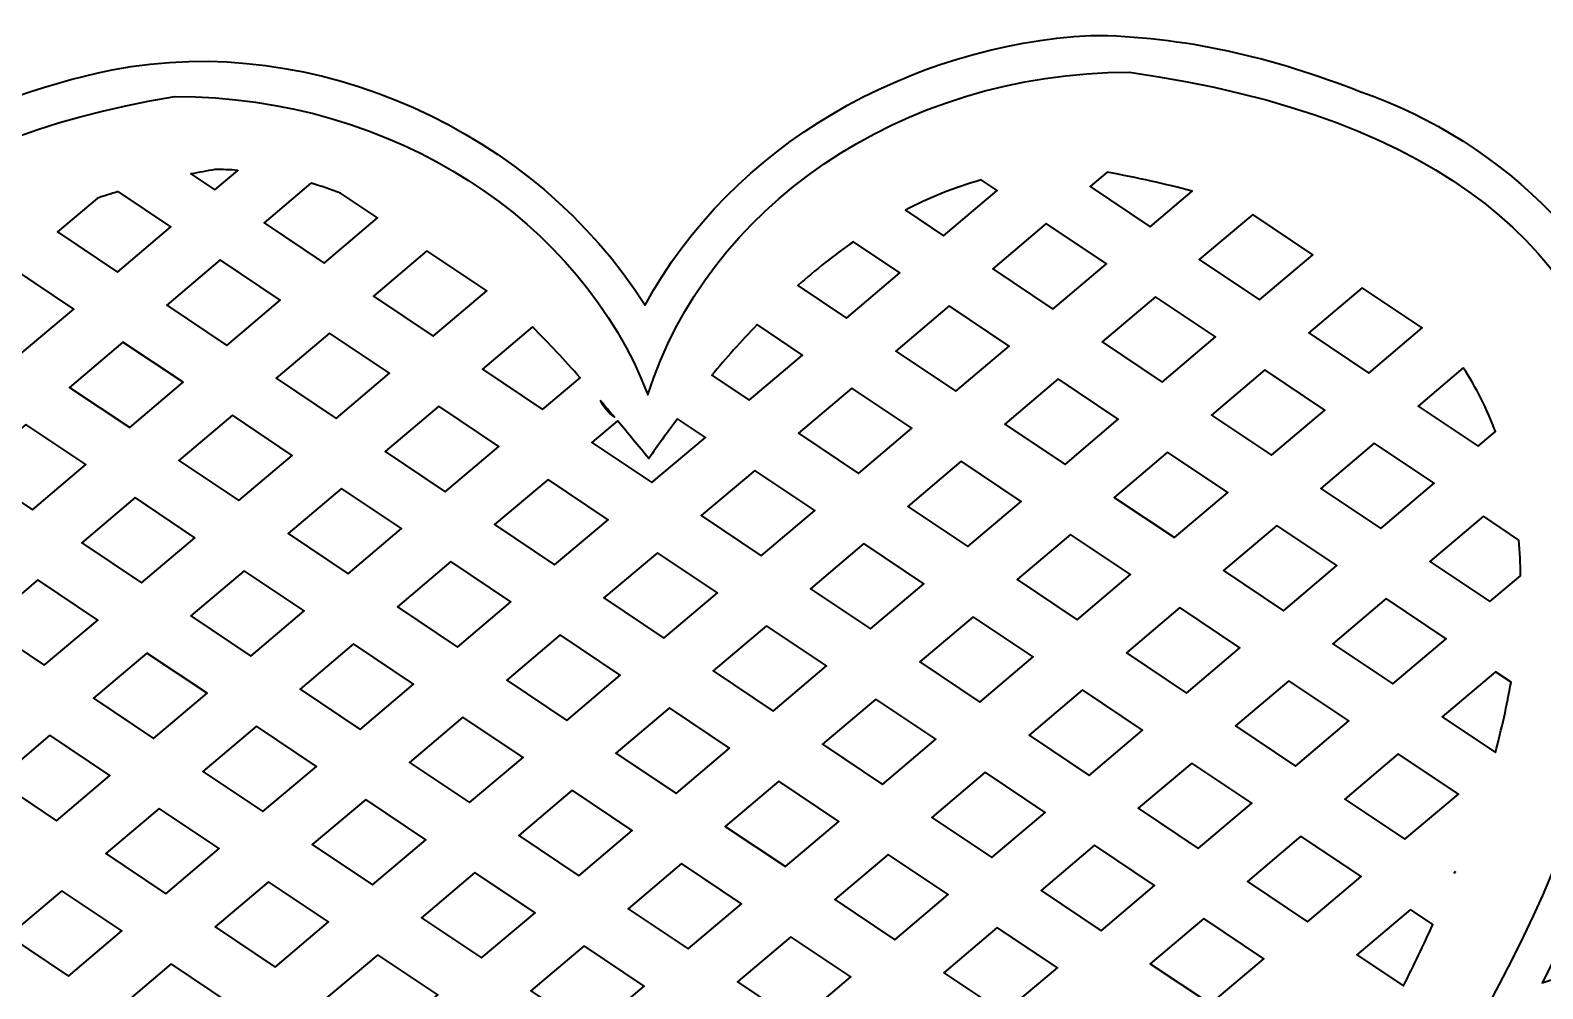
# Model space of a CAD drawing. Header units: centimetres. Extents: x -17.2 to 17.3, y -7.8 to 7.6.
# Drawn here: x -3.73 to 4.72, y 2.25 to 7.61 of the extents above; entities that cross this region are included whole.
import ezdxf

# ---------------------------------------------------------------- set-up
doc = ezdxf.new("R2010")
doc.units = ezdxf.units.CM
doc.header["$MEASUREMENT"] = 0
doc.layers.add('Layer 1', color=7, linetype='Continuous')

msp = doc.modelspace()

# ---------------------------------------------------------------- linework, layer by layer
at = {"layer": 'Layer 1', "color": 31, "lineweight": 35}
msp.add_open_spline([(2.19604, 7.57866), (1.18983, 7.52349), (0.1922, 6.96805), (-0.29352, 6.07053), (-0.29352, 6.07053), (-0.90725, 7.04012), (-2.13634, 7.60729), (-3.27174, 7.38601), (-3.27174, 7.38601), (-4.09013, 7.21521), (-4.9366, 6.79602), (-5.31797, 6.01277), (-5.31797, 6.01277), (-5.72038, 5.17284), (-5.5432, 4.18979), (-5.22056, 3.35443), (-5.22056, 3.35443), (-5.1321, 3.11858), (-5.02984, 2.88797), (-4.91794, 2.66238), (-4.91794, 2.66238), (-5.62589, 2.93163), (-6.43585, 3.01634), (-7.15137, 2.72725), (-7.15137, 2.72725), (-7.80923, 2.49042), (-8.40257, 2.02897), (-8.73787, 1.40561), (-8.73787, 1.40561), (-9.35169, 2.37492), (-10.57872, 2.94102), (-11.71361, 2.72109), (-11.71361, 2.72109), (-12.53817, 2.54822), (-13.39381, 2.12577), (-13.76909, 1.32955), (-13.76909, 1.32955), (-14.16625, 0.4815), (-13.98252, -0.50542), (-13.64864, -1.34175), (-13.64864, -1.34175), (-12.96141, -3.08241), (-11.75122, -4.55693), (-10.43268, -5.85846), (-10.43268, -5.85846), (-9.80161, -6.46068), (-9.11704, -7.04519), (-8.32198, -7.42238), (-8.32198, -7.42238), (-8.04755, -7.45058), (-7.87065, -7.1941), (-7.64838, -7.07918), (-7.64838, -7.07918), (-6.33406, -6.10923), (-5.27002, -4.83523), (-4.35944, -3.48522), (-4.35944, -3.48522), (-3.701, -2.46762), (-3.13678, -1.34419), (-3.00717, -0.12402), (-3.00717, -0.12402), (-2.11356, -1.13267), (-1.13131, -2.10249), (0.06613, -2.74174), (0.06613, -2.74174), (0.35753, -2.81593), (0.56358, -2.54106), (0.79288, -2.41733), (0.79288, -2.41733), (1.59873, -1.84366), (2.27558, -1.11743), (2.9228, -0.37702), (2.9228, -0.37702), (3.06862, -1.6882), (3.76796, -2.85073), (4.50619, -3.91165), (4.50619, -3.91165), (5.51586, -5.31971), (6.7347, -6.59716), (8.19297, -7.54558), (8.19297, -7.54558), (8.37238, -7.64543), (8.59577, -7.82205), (8.79738, -7.67787), (8.79738, -7.67787), (9.33811, -7.40595), (9.76993, -6.96768), (10.22139, -6.57243), (10.22139, -6.57243), (11.49374, -5.36843), (12.57613, -3.94175), (13.33747, -2.35644), (13.33747, -2.35644), (13.72982, -1.49481), (14.01564, -0.52712), (13.84762, 0.42499), (13.84762, 0.42499), (13.70176, 1.15803), (13.19678, 1.80346), (12.51809, 2.11998), (12.51809, 2.11998), (11.9013, 2.43409), (11.20248, 2.62569), (10.50643, 2.59044), (10.50643, 2.59044), (9.55013, 2.49111), (8.61703, 1.94891), (8.15743, 1.08976), (8.15743, 1.08976), (7.56531, 2.03806), (6.38667, 2.59073), (5.28009, 2.42839), (5.28009, 2.42839), (5.09096, 2.38901), (4.90258, 2.34347), (4.7195, 2.28122), (4.7195, 2.28122), (5.21287, 3.25349), (5.59762, 4.36681), (5.38344, 5.46945), (5.38344, 5.46945), (5.19611, 6.31723), (4.50839, 6.98709), (3.70024, 7.26512), (3.70024, 7.26512), (3.22282, 7.45325), (2.71131, 7.57733), (2.19604, 7.57866)], degree=3, knots=[0, 0, 0, 0, 0.030303, 0.030303, 0.030303, 0.030303, 0.0606061, 0.0606061, 0.0606061, 0.0606061, 0.0909091, 0.0909091, 0.0909091, 0.0909091, 0.1212121, 0.1212121, 0.1212121, 0.1212121, 0.1515152, 0.1515152, 0.1515152, 0.1515152, 0.1818182, 0.1818182, 0.1818182, 0.1818182, 0.2121212, 0.2121212, 0.2121212, 0.2121212, 0.2424242, 0.2424242, 0.2424242, 0.2424242, 0.2727273, 0.2727273, 0.2727273, 0.2727273, 0.3030303, 0.3030303, 0.3030303, 0.3030303, 0.3333333, 0.3333333, 0.3333333, 0.3333333, 0.3636364, 0.3636364, 0.3636364, 0.3636364, 0.3939394, 0.3939394, 0.3939394, 0.3939394, 0.4242424, 0.4242424, 0.4242424, 0.4242424, 0.4545455, 0.4545455, 0.4545455, 0.4545455, 0.4848485, 0.4848485, 0.4848485, 0.4848485, 0.5151515, 0.5151515, 0.5151515, 0.5151515, 0.5454545, 0.5454545, 0.5454545, 0.5454545, 0.5757576, 0.5757576, 0.5757576, 0.5757576, 0.6060606, 0.6060606, 0.6060606, 0.6060606, 0.6363636, 0.6363636, 0.6363636, 0.6363636, 0.6666667, 0.6666667, 0.6666667, 0.6666667, 0.6969697, 0.6969697, 0.6969697, 0.6969697, 0.7272727, 0.7272727, 0.7272727, 0.7272727, 0.7575758, 0.7575758, 0.7575758, 0.7575758, 0.7878788, 0.7878788, 0.7878788, 0.7878788, 0.8181818, 0.8181818, 0.8181818, 0.8181818, 0.8484848, 0.8484848, 0.8484848, 0.8484848, 0.8787879, 0.8787879, 0.8787879, 0.8787879, 0.9090909, 0.9090909, 0.9090909, 0.9090909, 0.9393939, 0.9393939, 0.9393939, 0.9393939, 1, 1, 1, 1], dxfattribs=at)
at = {"layer": 'Layer 1', "color": 13, "lineweight": 35}
for points, knots in [([(2.41314, 7.37285), (1.12915, 7.37285), (0.047, 6.60831), (-0.27742, 5.5688), (-0.27742, 5.5688), (-0.6505, 6.53821), (-1.69346, 7.23665), (-2.9207, 7.23665), (-2.9207, 7.23665), (-5.93998, 6.74013), (-5.73533, 4.48232), (-4.4511, 2.23531), (-4.4511, 2.23531), (-4.85948, 2.45317), (-5.38007, 2.61495), (-6.0304, 2.70731), (-6.0304, 2.70731), (-7.31439, 2.70731), (-8.39654, 1.94277), (-8.72096, 0.90326), (-8.72096, 0.90326), (-9.09404, 1.87268), (-10.137, 2.57112), (-11.36423, 2.57112), (-11.36423, 2.57112), (-17.16947, 1.61643), (-11.05614, -5.84993), (-8.26689, -7.23017), (-8.26689, -7.23017), (-6.5386, -6.29518), (-2.94967, -2.20012), (-3.22215, 0.4585), (-3.22215, 0.4585), (-2.10443, -0.92261), (-0.77162, -2.09539), (0.17665, -2.56463), (0.17665, -2.56463), (0.95563, -2.14321), (2.11249, -1.07962), (3.12353, 0.20486), (3.12353, 0.20486), (2.88574, -2.39671), (6.61921, -6.54815), (8.62825, -7.54231), (8.62825, -7.54231), (11.08211, -6.21479), (17.28704, 1.48307), (10.86474, 2.39518), (10.86474, 2.39518), (9.58075, 2.39518), (8.4986, 1.63064), (8.17418, 0.59113), (8.17418, 0.59113), (7.80111, 1.56055), (6.75814, 2.25899), (5.53091, 2.25899), (5.53091, 2.25899), (5.01285, 2.17379), (4.58998, 2.03661), (4.25092, 1.85665), (4.25092, 1.85665), (5.65391, 4.28722), (5.96592, 6.86829), (2.41315, 7.37286), (2.41315, 7.37286), (2.41315, 7.37286), (2.41314, 7.37285), (2.41314, 7.37285)], [0, 0, 0, 0, 0.0555556, 0.0555556, 0.0555556, 0.0555556, 0.1111111, 0.1111111, 0.1111111, 0.1111111, 0.1666667, 0.1666667, 0.1666667, 0.1666667, 0.2222222, 0.2222222, 0.2222222, 0.2222222, 0.2777778, 0.2777778, 0.2777778, 0.2777778, 0.3333333, 0.3333333, 0.3333333, 0.3333333, 0.3888889, 0.3888889, 0.3888889, 0.3888889, 0.4444444, 0.4444444, 0.4444444, 0.4444444, 0.5, 0.5, 0.5, 0.5, 0.5555556, 0.5555556, 0.5555556, 0.5555556, 0.6111111, 0.6111111, 0.6111111, 0.6111111, 0.6666667, 0.6666667, 0.6666667, 0.6666667, 0.7222222, 0.7222222, 0.7222222, 0.7222222, 0.7777778, 0.7777778, 0.7777778, 0.7777778, 0.8333333, 0.8333333, 0.8333333, 0.8333333, 0.8888889, 0.8888889, 0.8888889, 0.8888889, 1, 1, 1, 1]), ([(-2.69823, 6.82851), (-2.65477, 6.82851), (-2.61166, 6.82687), (-2.56926, 6.82404), (-2.56926, 6.82404), (-2.56926, 6.82404), (-2.69823, 6.71508), (-2.69823, 6.71508), (-2.69823, 6.71508), (-2.69823, 6.71508), (-2.83096, 6.80394), (-2.83096, 6.80394), (-2.83096, 6.80394), (-2.78743, 6.81245), (-2.7434, 6.82091), (-2.69823, 6.8285), (-2.69823, 6.8285), (-2.69823, 6.8285), (-2.69823, 6.82851), (-2.69823, 6.82851)], [0, 0, 0, 0, 0.1666667, 0.1666667, 0.1666667, 0.1666667, 0.3333333, 0.3333333, 0.3333333, 0.3333333, 0.5, 0.5, 0.5, 0.5, 0.6666667, 0.6666667, 0.6666667, 0.6666667, 1, 1, 1, 1]), ([(1.58399, 6.77046), (1.58399, 6.77046), (1.67319, 6.71062), (1.67319, 6.71062), (1.67319, 6.71062), (1.67319, 6.71062), (1.37442, 6.45787), (1.37442, 6.45787), (1.37442, 6.45787), (1.37442, 6.45787), (1.16109, 6.60121), (1.16109, 6.60121), (1.16109, 6.60121), (1.2951, 6.67111), (1.43617, 6.72886), (1.58399, 6.77045), (1.58399, 6.77045), (1.58399, 6.77045), (1.58399, 6.77046), (1.58399, 6.77046)], [0, 0, 0, 0, 0.1666667, 0.1666667, 0.1666667, 0.1666667, 0.3333333, 0.3333333, 0.3333333, 0.3333333, 0.5, 0.5, 0.5, 0.5, 0.6666667, 0.6666667, 0.6666667, 0.6666667, 1, 1, 1, 1]), ([(2.28793, 6.81332), (2.45709, 6.78349), (2.61578, 6.74815), (2.76403, 6.70704), (2.76403, 6.70704), (2.76403, 6.70704), (2.5292, 6.50877), (2.5292, 6.50877), (2.5292, 6.50877), (2.5292, 6.50877), (2.19335, 6.73338), (2.19335, 6.73338), (2.19335, 6.73338), (2.19335, 6.73338), (2.28793, 6.81332), (2.28793, 6.81332)], [0, 0, 0, 0, 0.2, 0.2, 0.2, 0.2, 0.4, 0.4, 0.4, 0.4, 0.6, 0.6, 0.6, 0.6, 1, 1, 1, 1]), ([(-3.23828, 6.70481), (-3.23828, 6.70481), (-2.94327, 6.50788), (-2.94327, 6.50788), (-2.94327, 6.50788), (-2.94327, 6.50788), (-3.2415, 6.25513), (-3.2415, 6.25513), (-3.2415, 6.25513), (-3.2415, 6.25513), (-3.57681, 6.48019), (-3.57681, 6.48019), (-3.57681, 6.48019), (-3.57681, 6.48019), (-3.35542, 6.66729), (-3.35542, 6.66729), (-3.35542, 6.66729), (-3.3172, 6.68019), (-3.27819, 6.69283), (-3.23828, 6.7048), (-3.23828, 6.7048), (-3.23828, 6.7048), (-3.23828, 6.70481), (-3.23828, 6.70481)], [0, 0, 0, 0, 0.1428571, 0.1428571, 0.1428571, 0.1428571, 0.2857143, 0.2857143, 0.2857143, 0.2857143, 0.4285714, 0.4285714, 0.4285714, 0.4285714, 0.5714286, 0.5714286, 0.5714286, 0.5714286, 0.7142857, 0.7142857, 0.7142857, 0.7142857, 1, 1, 1, 1]), ([(-2.16141, 6.75215), (-2.10498, 6.73586), (-2.04925, 6.71764), (-1.99483, 6.69678), (-1.99483, 6.69678), (-1.99483, 6.69678), (-1.78902, 6.55835), (-1.78902, 6.55835), (-1.78902, 6.55835), (-1.78902, 6.55835), (-2.08672, 6.3056), (-2.08672, 6.3056), (-2.08672, 6.3056), (-2.08672, 6.3056), (-2.42257, 6.53066), (-2.42257, 6.53066), (-2.42257, 6.53066), (-2.42257, 6.53066), (-2.16141, 6.75215), (-2.16141, 6.75215)], [0, 0, 0, 0, 0.1666667, 0.1666667, 0.1666667, 0.1666667, 0.3333333, 0.3333333, 0.3333333, 0.3333333, 0.5, 0.5, 0.5, 0.5, 0.6666667, 0.6666667, 0.6666667, 0.6666667, 1, 1, 1, 1]), ([(1.94832, 6.5262), (1.94832, 6.5262), (2.28417, 6.30114), (2.28417, 6.30114), (2.28417, 6.30114), (2.28417, 6.30114), (1.98594, 6.04839), (1.98594, 6.04839), (1.98594, 6.04839), (1.98594, 6.04839), (1.65063, 6.27345), (1.65063, 6.27345), (1.65063, 6.27345), (1.65063, 6.27345), (1.94832, 6.5262), (1.94832, 6.5262)], [0, 0, 0, 0, 0.2, 0.2, 0.2, 0.2, 0.4, 0.4, 0.4, 0.4, 0.6, 0.6, 0.6, 0.6, 1, 1, 1, 1]), ([(3.10203, 6.57755), (3.10203, 6.57755), (3.43788, 6.35249), (3.43788, 6.35249), (3.43788, 6.35249), (3.43788, 6.35249), (3.13911, 6.10019), (3.13911, 6.10019), (3.13911, 6.10019), (3.13911, 6.10019), (2.80326, 6.3248), (2.80326, 6.3248), (2.80326, 6.3248), (2.80326, 6.3248), (3.10203, 6.57755), (3.10203, 6.57755)], [0, 0, 0, 0, 0.2, 0.2, 0.2, 0.2, 0.4, 0.4, 0.4, 0.4, 0.6, 0.6, 0.6, 0.6, 1, 1, 1, 1]), ([(0.87038, 6.42483), (0.87038, 6.42483), (1.12939, 6.25068), (1.12939, 6.25068), (1.12939, 6.25068), (1.12939, 6.25068), (0.83223, 5.99838), (0.83223, 5.99838), (0.83223, 5.99838), (0.83223, 5.99838), (0.56086, 6.18012), (0.56086, 6.18012), (0.56086, 6.18012), (0.65842, 6.26662), (0.76157, 6.34927), (0.87038, 6.42483)], [0, 0, 0, 0, 0.2, 0.2, 0.2, 0.2, 0.4, 0.4, 0.4, 0.4, 0.6, 0.6, 0.6, 0.6, 1, 1, 1, 1]), ([(-1.51282, 6.37392), (-1.51282, 6.37392), (-1.17804, 6.14975), (-1.17804, 6.14975), (-1.17804, 6.14975), (-1.17804, 6.14975), (-1.47681, 5.89656), (-1.47681, 5.89656), (-1.47681, 5.89656), (-1.47681, 5.89656), (-1.81159, 6.12117), (-1.81159, 6.12117), (-1.81159, 6.12117), (-1.81159, 6.12117), (-1.51282, 6.37392), (-1.51282, 6.37392)], [0, 0, 0, 0, 0.2, 0.2, 0.2, 0.2, 0.4, 0.4, 0.4, 0.4, 0.6, 0.6, 0.6, 0.6, 1, 1, 1, 1]), ([(-3.82132, 6.273), (-3.82132, 6.273), (-3.48601, 6.04839), (-3.48601, 6.04839), (-3.48601, 6.04839), (-3.48601, 6.04839), (-3.78478, 5.79564), (-3.78478, 5.79564), (-3.78478, 5.79564), (-3.78478, 5.79564), (-4.12009, 6.02025), (-4.12009, 6.02025), (-4.12009, 6.02025), (-4.12009, 6.02025), (-3.82132, 6.273), (-3.82132, 6.273)], [0, 0, 0, 0, 0.2, 0.2, 0.2, 0.2, 0.4, 0.4, 0.4, 0.4, 0.6, 0.6, 0.6, 0.6, 1, 1, 1, 1]), ([(-2.6676, 6.32346), (-2.6676, 6.32346), (-2.33229, 6.0984), (-2.33229, 6.0984), (-2.33229, 6.0984), (-2.33229, 6.0984), (-2.63106, 5.84565), (-2.63106, 5.84565), (-2.63106, 5.84565), (-2.63106, 5.84565), (-2.96637, 6.07071), (-2.96637, 6.07071), (-2.96637, 6.07071), (-2.96637, 6.07071), (-2.6676, 6.32346), (-2.6676, 6.32346)], [0, 0, 0, 0, 0.2, 0.2, 0.2, 0.2, 0.4, 0.4, 0.4, 0.4, 0.6, 0.6, 0.6, 0.6, 1, 1, 1, 1]), ([(2.5593, 6.1176), (2.5593, 6.1176), (2.89461, 5.89254), (2.89461, 5.89254), (2.89461, 5.89254), (2.89461, 5.89254), (2.59584, 5.63979), (2.59584, 5.63979), (2.59584, 5.63979), (2.59584, 5.63979), (2.26053, 5.86485), (2.26053, 5.86485), (2.26053, 5.86485), (2.26053, 5.86485), (2.5593, 6.1176), (2.5593, 6.1176)], [0, 0, 0, 0, 0.2, 0.2, 0.2, 0.2, 0.4, 0.4, 0.4, 0.4, 0.6, 0.6, 0.6, 0.6, 1, 1, 1, 1]), ([(3.71355, 6.16806), (3.71355, 6.16806), (4.0494, 5.94345), (4.0494, 5.94345), (4.0494, 5.94345), (4.0494, 5.94345), (3.75063, 5.6907), (3.75063, 5.6907), (3.75063, 5.6907), (3.75063, 5.6907), (3.41478, 5.91531), (3.41478, 5.91531), (3.41478, 5.91531), (3.41478, 5.91531), (3.71355, 6.16806), (3.71355, 6.16806)], [0, 0, 0, 0, 0.2, 0.2, 0.2, 0.2, 0.4, 0.4, 0.4, 0.4, 0.6, 0.6, 0.6, 0.6, 1, 1, 1, 1]), ([(1.40505, 6.06625), (1.40505, 6.06625), (1.7409, 5.84119), (1.7409, 5.84119), (1.7409, 5.84119), (1.7409, 5.84119), (1.44266, 5.58889), (1.44266, 5.58889), (1.44266, 5.58889), (1.44266, 5.58889), (1.10735, 5.81395), (1.10735, 5.81395), (1.10735, 5.81395), (1.10735, 5.81395), (1.40505, 6.06625), (1.40505, 6.06625)], [0, 0, 0, 0, 0.2, 0.2, 0.2, 0.2, 0.4, 0.4, 0.4, 0.4, 0.6, 0.6, 0.6, 0.6, 1, 1, 1, 1]), ([(-0.9228, 5.94881), (-0.83039, 5.85625), (-0.74181, 5.76083), (-0.65627, 5.66481), (-0.65627, 5.66481), (-0.65627, 5.66481), (-0.86638, 5.48753), (-0.86638, 5.48753), (-0.86638, 5.48753), (-0.86638, 5.48753), (-1.20223, 5.71259), (-1.20223, 5.71259), (-1.20223, 5.71259), (-1.20223, 5.71259), (-0.9228, 5.94881), (-0.9228, 5.94881)], [0, 0, 0, 0, 0.2, 0.2, 0.2, 0.2, 0.4, 0.4, 0.4, 0.4, 0.6, 0.6, 0.6, 0.6, 1, 1, 1, 1]), ([(0.33302, 5.96131), (0.33302, 5.96131), (0.58719, 5.79118), (0.58719, 5.79118), (0.58719, 5.79118), (0.58719, 5.79118), (0.28842, 5.53843), (0.28842, 5.53843), (0.28842, 5.53843), (0.28842, 5.53843), (0.07939, 5.6782), (0.07939, 5.6782), (0.07939, 5.6782), (0.15757, 5.77225), (0.24245, 5.86764), (0.33302, 5.96131)], [0, 0, 0, 0, 0.2, 0.2, 0.2, 0.2, 0.4, 0.4, 0.4, 0.4, 0.6, 0.6, 0.6, 0.6, 1, 1, 1, 1]), ([(-3.21088, 5.86352), (-3.21088, 5.86352), (-2.87503, 5.63891), (-2.87503, 5.63891), (-2.87503, 5.63891), (-2.87503, 5.63891), (-3.17327, 5.38616), (-3.17327, 5.38616), (-3.17327, 5.38616), (-3.17327, 5.38616), (-3.50912, 5.61077), (-3.50912, 5.61077), (-3.50912, 5.61077), (-3.50912, 5.61077), (-3.21088, 5.86352), (-3.21088, 5.86352)], [0, 0, 0, 0, 0.2, 0.2, 0.2, 0.2, 0.4, 0.4, 0.4, 0.4, 0.6, 0.6, 0.6, 0.6, 1, 1, 1, 1]), ([(-2.05716, 5.91398), (-2.05716, 5.91398), (-1.72239, 5.68937), (-1.72239, 5.68937), (-1.72239, 5.68937), (-1.72239, 5.68937), (-2.02009, 5.43662), (-2.02009, 5.43662), (-2.02009, 5.43662), (-2.02009, 5.43662), (-2.35486, 5.66123), (-2.35486, 5.66123), (-2.35486, 5.66123), (-2.35486, 5.66123), (-2.05716, 5.91398), (-2.05716, 5.91398)], [0, 0, 0, 0, 0.2, 0.2, 0.2, 0.2, 0.4, 0.4, 0.4, 0.4, 0.6, 0.6, 0.6, 0.6, 1, 1, 1, 1]), ([(3.16974, 5.70812), (3.16974, 5.70812), (3.50505, 5.48306), (3.50505, 5.48306), (3.50505, 5.48306), (3.50505, 5.48306), (3.20735, 5.23076), (3.20735, 5.23076), (3.20735, 5.23076), (3.20735, 5.23076), (2.87096, 5.45537), (2.87096, 5.45537), (2.87096, 5.45537), (2.87096, 5.45537), (3.16974, 5.70812), (3.16974, 5.70812)], [0, 0, 0, 0, 0.2, 0.2, 0.2, 0.2, 0.4, 0.4, 0.4, 0.4, 0.6, 0.6, 0.6, 0.6, 1, 1, 1, 1]), ([(4.27885, 5.72017), (4.3522, 5.60732), (4.41167, 5.48822), (4.45887, 5.36382), (4.45887, 5.36382), (4.45887, 5.36382), (4.36107, 5.28121), (4.36107, 5.28121), (4.36107, 5.28121), (4.36107, 5.28121), (4.02576, 5.50627), (4.02576, 5.50627), (4.02576, 5.50627), (4.02576, 5.50627), (4.27885, 5.72017), (4.27885, 5.72017)], [0, 0, 0, 0, 0.2, 0.2, 0.2, 0.2, 0.4, 0.4, 0.4, 0.4, 0.6, 0.6, 0.6, 0.6, 1, 1, 1, 1]), ([(0.86178, 5.60631), (0.86178, 5.60631), (1.19763, 5.3817), (1.19763, 5.3817), (1.19763, 5.3817), (1.19763, 5.3817), (0.8994, 5.12895), (0.8994, 5.12895), (0.8994, 5.12895), (0.8994, 5.12895), (0.56409, 5.35401), (0.56409, 5.35401), (0.56409, 5.35401), (0.56409, 5.35401), (0.86178, 5.60631), (0.86178, 5.60631)], [0, 0, 0, 0, 0.2, 0.2, 0.2, 0.2, 0.4, 0.4, 0.4, 0.4, 0.6, 0.6, 0.6, 0.6, 1, 1, 1, 1]), ([(2.01495, 5.65766), (2.01495, 5.65766), (2.3508, 5.4326), (2.3508, 5.4326), (2.3508, 5.4326), (2.3508, 5.4326), (2.05364, 5.1803), (2.05364, 5.1803), (2.05364, 5.1803), (2.05364, 5.1803), (1.71779, 5.40536), (1.71779, 5.40536), (1.71779, 5.40536), (1.71779, 5.40536), (2.01495, 5.65766), (2.01495, 5.65766)], [0, 0, 0, 0, 0.2, 0.2, 0.2, 0.2, 0.4, 0.4, 0.4, 0.4, 0.6, 0.6, 0.6, 0.6, 1, 1, 1, 1]), ([(-1.44618, 5.50539), (-1.44618, 5.50539), (-1.11087, 5.28033), (-1.11087, 5.28033), (-1.11087, 5.28033), (-1.11087, 5.28033), (-1.40964, 5.02758), (-1.40964, 5.02758), (-1.40964, 5.02758), (-1.40964, 5.02758), (-1.74495, 5.25264), (-1.74495, 5.25264), (-1.74495, 5.25264), (-1.74495, 5.25264), (-1.44618, 5.50539), (-1.44618, 5.50539)], [0, 0, 0, 0, 0.2, 0.2, 0.2, 0.2, 0.4, 0.4, 0.4, 0.4, 0.6, 0.6, 0.6, 0.6, 1, 1, 1, 1]), ([(-0.54396, 5.53709), (-0.51691, 5.50568), (-0.49084, 5.47454), (-0.46443, 5.44331), (-0.46443, 5.44331), (-0.49698, 5.46839), (-0.52393, 5.50092), (-0.54396, 5.53709)], [0, 0, 0, 0, 0.3333333, 0.3333333, 0.3333333, 0.3333333, 1, 1, 1, 1]), ([(-2.59936, 5.45448), (-2.59936, 5.45448), (-2.26458, 5.23031), (-2.26458, 5.23031), (-2.26458, 5.23031), (-2.26458, 5.23031), (-2.56335, 4.97756), (-2.56335, 4.97756), (-2.56335, 4.97756), (-2.56335, 4.97756), (-2.89813, 5.20173), (-2.89813, 5.20173), (-2.89813, 5.20173), (-2.89813, 5.20173), (-2.59936, 5.45448), (-2.59936, 5.45448)], [0, 0, 0, 0, 0.2, 0.2, 0.2, 0.2, 0.4, 0.4, 0.4, 0.4, 0.6, 0.6, 0.6, 0.6, 1, 1, 1, 1]), ([(-0.11192, 5.43528), (-0.11192, 5.43528), (0.04391, 5.33123), (0.04391, 5.33123), (0.04391, 5.33123), (0.04391, 5.33123), (-0.25486, 5.07848), (-0.25486, 5.07848), (-0.25486, 5.07848), (-0.25486, 5.07848), (-0.59071, 5.30309), (-0.59071, 5.30309), (-0.59071, 5.30309), (-0.59071, 5.30309), (-0.44777, 5.42366), (-0.44777, 5.42366), (-0.44777, 5.42366), (-0.38799, 5.35275), (-0.32927, 5.28217), (-0.27259, 5.21378), (-0.27259, 5.21378), (-0.22406, 5.28306), (-0.17023, 5.35766), (-0.11192, 5.43527), (-0.11192, 5.43527), (-0.11192, 5.43527), (-0.11192, 5.43528), (-0.11192, 5.43528)], [0, 0, 0, 0, 0.125, 0.125, 0.125, 0.125, 0.25, 0.25, 0.25, 0.25, 0.375, 0.375, 0.375, 0.375, 0.5, 0.5, 0.5, 0.5, 0.625, 0.625, 0.625, 0.625, 0.75, 0.75, 0.75, 0.75, 1, 1, 1, 1]), ([(-3.75414, 5.40357), (-3.75414, 5.40357), (-3.41829, 5.17896), (-3.41829, 5.17896), (-3.41829, 5.17896), (-3.41829, 5.17896), (-3.71706, 4.92621), (-3.71706, 4.92621), (-3.71706, 4.92621), (-3.71706, 4.92621), (-4.05291, 5.15082), (-4.05291, 5.15082), (-4.05291, 5.15082), (-4.05291, 5.15082), (-3.75414, 5.40357), (-3.75414, 5.40357)], [0, 0, 0, 0, 0.2, 0.2, 0.2, 0.2, 0.4, 0.4, 0.4, 0.4, 0.6, 0.6, 0.6, 0.6, 1, 1, 1, 1]), ([(2.62647, 5.24817), (2.62647, 5.24817), (2.96232, 5.02311), (2.96232, 5.02311), (2.96232, 5.02311), (2.96232, 5.02311), (2.66409, 4.77081), (2.66409, 4.77081), (2.66409, 4.77081), (2.66409, 4.77081), (2.32824, 4.99587), (2.32824, 4.99587), (2.32824, 4.99587), (2.32824, 4.99587), (2.62647, 5.24817), (2.62647, 5.24817)], [0, 0, 0, 0, 0.2, 0.2, 0.2, 0.2, 0.4, 0.4, 0.4, 0.4, 0.6, 0.6, 0.6, 0.6, 1, 1, 1, 1]), ([(3.78126, 5.29863), (3.78126, 5.29863), (4.11657, 5.07446), (4.11657, 5.07446), (4.11657, 5.07446), (4.11657, 5.07446), (3.8178, 4.82127), (3.8178, 4.82127), (3.8178, 4.82127), (3.8178, 4.82127), (3.48249, 5.04588), (3.48249, 5.04588), (3.48249, 5.04588), (3.48249, 5.04588), (3.78126, 5.29863), (3.78126, 5.29863)], [0, 0, 0, 0, 0.2, 0.2, 0.2, 0.2, 0.4, 0.4, 0.4, 0.4, 0.6, 0.6, 0.6, 0.6, 1, 1, 1, 1]), ([(1.47276, 5.19771), (1.47276, 5.19771), (1.80807, 4.9731), (1.80807, 4.9731), (1.80807, 4.9731), (1.80807, 4.9731), (1.5093, 4.72035), (1.5093, 4.72035), (1.5093, 4.72035), (1.5093, 4.72035), (1.17399, 4.94541), (1.17399, 4.94541), (1.17399, 4.94541), (1.17399, 4.94541), (1.47276, 5.19771), (1.47276, 5.19771)], [0, 0, 0, 0, 0.2, 0.2, 0.2, 0.2, 0.4, 0.4, 0.4, 0.4, 0.6, 0.6, 0.6, 0.6, 1, 1, 1, 1]), ([(-0.83574, 5.0959), (-0.83574, 5.0959), (-0.50043, 4.87084), (-0.50043, 4.87084), (-0.50043, 4.87084), (-0.50043, 4.87084), (-0.7992, 4.61854), (-0.7992, 4.61854), (-0.7992, 4.61854), (-0.7992, 4.61854), (-1.13451, 4.84315), (-1.13451, 4.84315), (-1.13451, 4.84315), (-1.13451, 4.84315), (-0.83574, 5.0959), (-0.83574, 5.0959)], [0, 0, 0, 0, 0.2, 0.2, 0.2, 0.2, 0.4, 0.4, 0.4, 0.4, 0.6, 0.6, 0.6, 0.6, 1, 1, 1, 1]), ([(0.31904, 5.14636), (0.31904, 5.14636), (0.65435, 4.92175), (0.65435, 4.92175), (0.65435, 4.92175), (0.65435, 4.92175), (0.35558, 4.669), (0.35558, 4.669), (0.35558, 4.669), (0.35558, 4.669), (0.02027, 4.89361), (0.02027, 4.89361), (0.02027, 4.89361), (0.02027, 4.89361), (0.31904, 5.14636), (0.31904, 5.14636)], [0, 0, 0, 0, 0.2, 0.2, 0.2, 0.2, 0.4, 0.4, 0.4, 0.4, 0.6, 0.6, 0.6, 0.6, 1, 1, 1, 1]), ([(-3.14317, 4.99409), (-3.14317, 4.99409), (-2.80839, 4.77037), (-2.80839, 4.77037), (-2.80839, 4.77037), (-2.80839, 4.77037), (-3.10663, 4.51762), (-3.10663, 4.51762), (-3.10663, 4.51762), (-3.10663, 4.51762), (-3.4414, 4.74179), (-3.4414, 4.74179), (-3.4414, 4.74179), (-3.4414, 4.74179), (-3.14317, 4.99409), (-3.14317, 4.99409)], [0, 0, 0, 0, 0.2, 0.2, 0.2, 0.2, 0.4, 0.4, 0.4, 0.4, 0.6, 0.6, 0.6, 0.6, 1, 1, 1, 1]), ([(-1.98945, 5.04589), (-1.98945, 5.04589), (-1.65414, 4.82083), (-1.65414, 4.82083), (-1.65414, 4.82083), (-1.65414, 4.82083), (-1.95291, 4.56808), (-1.95291, 4.56808), (-1.95291, 4.56808), (-1.95291, 4.56808), (-2.28822, 4.79314), (-2.28822, 4.79314), (-2.28822, 4.79314), (-2.28822, 4.79314), (-1.98945, 5.04589), (-1.98945, 5.04589)], [0, 0, 0, 0, 0.2, 0.2, 0.2, 0.2, 0.4, 0.4, 0.4, 0.4, 0.6, 0.6, 0.6, 0.6, 1, 1, 1, 1]), ([(3.23691, 4.83869), (3.23691, 4.83869), (3.57276, 4.61408), (3.57276, 4.61408), (3.57276, 4.61408), (3.57276, 4.61408), (3.27453, 4.36223), (3.27453, 4.36223), (3.27453, 4.36223), (3.27453, 4.36223), (2.93922, 4.5864), (2.93922, 4.5864), (2.93922, 4.5864), (2.93922, 4.5864), (3.23691, 4.83869), (3.23691, 4.83869)], [0, 0, 0, 0, 0.2, 0.2, 0.2, 0.2, 0.4, 0.4, 0.4, 0.4, 0.6, 0.6, 0.6, 0.6, 1, 1, 1, 1]), ([(4.39116, 4.89004), (4.39116, 4.89004), (4.58999, 4.75652), (4.58999, 4.75652), (4.58999, 4.75652), (4.5951, 4.69094), (4.59833, 4.62472), (4.59859, 4.55736), (4.59859, 4.55736), (4.59859, 4.55736), (4.42771, 4.41268), (4.42771, 4.41268), (4.42771, 4.41268), (4.42771, 4.41268), (4.0924, 4.63729), (4.0924, 4.63729), (4.0924, 4.63729), (4.0924, 4.63729), (4.39116, 4.89004), (4.39116, 4.89004)], [0, 0, 0, 0, 0.1666667, 0.1666667, 0.1666667, 0.1666667, 0.3333333, 0.3333333, 0.3333333, 0.3333333, 0.5, 0.5, 0.5, 0.5, 0.6666667, 0.6666667, 0.6666667, 0.6666667, 1, 1, 1, 1]), ([(0.92895, 4.73777), (0.92895, 4.73777), (1.26426, 4.51316), (1.26426, 4.51316), (1.26426, 4.51316), (1.26426, 4.51316), (0.96603, 4.26041), (0.96603, 4.26041), (0.96603, 4.26041), (0.96603, 4.26041), (0.63072, 4.48502), (0.63072, 4.48502), (0.63072, 4.48502), (0.63072, 4.48502), (0.92895, 4.73777), (0.92895, 4.73777)], [0, 0, 0, 0, 0.2, 0.2, 0.2, 0.2, 0.4, 0.4, 0.4, 0.4, 0.6, 0.6, 0.6, 0.6, 1, 1, 1, 1]), ([(2.0832, 4.78868), (2.0832, 4.78868), (2.41905, 4.56362), (2.41905, 4.56362), (2.41905, 4.56362), (2.41905, 4.56362), (2.12081, 4.31087), (2.12081, 4.31087), (2.12081, 4.31087), (2.12081, 4.31087), (1.7855, 4.53593), (1.7855, 4.53593), (1.7855, 4.53593), (1.7855, 4.53593), (2.0832, 4.78868), (2.0832, 4.78868)], [0, 0, 0, 0, 0.2, 0.2, 0.2, 0.2, 0.4, 0.4, 0.4, 0.4, 0.6, 0.6, 0.6, 0.6, 1, 1, 1, 1]), ([(-0.22423, 4.68642), (-0.22423, 4.68642), (0.11108, 4.46181), (0.11108, 4.46181), (0.11108, 4.46181), (0.11108, 4.46181), (-0.18769, 4.20906), (-0.18769, 4.20906), (-0.18769, 4.20906), (-0.18769, 4.20906), (-0.523, 4.43367), (-0.523, 4.43367), (-0.523, 4.43367), (-0.523, 4.43367), (-0.22423, 4.68642), (-0.22423, 4.68642)], [0, 0, 0, 0, 0.2, 0.2, 0.2, 0.2, 0.4, 0.4, 0.4, 0.4, 0.6, 0.6, 0.6, 0.6, 1, 1, 1, 1]), ([(-2.53273, 4.5855), (-2.53273, 4.5855), (-2.19742, 4.36089), (-2.19742, 4.36089), (-2.19742, 4.36089), (-2.19742, 4.36089), (-2.49619, 4.10814), (-2.49619, 4.10814), (-2.49619, 4.10814), (-2.49619, 4.10814), (-2.8315, 4.3332), (-2.8315, 4.3332), (-2.8315, 4.3332), (-2.8315, 4.3332), (-2.53273, 4.5855), (-2.53273, 4.5855)], [0, 0, 0, 0, 0.2, 0.2, 0.2, 0.2, 0.4, 0.4, 0.4, 0.4, 0.6, 0.6, 0.6, 0.6, 1, 1, 1, 1]), ([(-1.37794, 4.6364), (-1.37794, 4.6364), (-1.04263, 4.41134), (-1.04263, 4.41134), (-1.04263, 4.41134), (-1.04263, 4.41134), (-1.3414, 4.15859), (-1.3414, 4.15859), (-1.3414, 4.15859), (-1.3414, 4.15859), (-1.67725, 4.38365), (-1.67725, 4.38365), (-1.67725, 4.38365), (-1.67725, 4.38365), (-1.37794, 4.6364), (-1.37794, 4.6364)], [0, 0, 0, 0, 0.2, 0.2, 0.2, 0.2, 0.4, 0.4, 0.4, 0.4, 0.6, 0.6, 0.6, 0.6, 1, 1, 1, 1]), ([(-3.68644, 4.53414), (-3.68644, 4.53414), (-3.35167, 4.30953), (-3.35167, 4.30953), (-3.35167, 4.30953), (-3.35167, 4.30953), (-3.65044, 4.05768), (-3.65044, 4.05768), (-3.65044, 4.05768), (-3.65044, 4.05768), (-3.98521, 4.2814), (-3.98521, 4.2814), (-3.98521, 4.2814), (-3.98521, 4.2814), (-3.68644, 4.53414), (-3.68644, 4.53414)], [0, 0, 0, 0, 0.2, 0.2, 0.2, 0.2, 0.4, 0.4, 0.4, 0.4, 0.6, 0.6, 0.6, 0.6, 1, 1, 1, 1]), ([(3.84789, 4.4301), (3.84789, 4.4301), (4.1832, 4.20549), (4.1832, 4.20549), (4.1832, 4.20549), (4.1832, 4.20549), (3.8855, 3.95319), (3.8855, 3.95319), (3.8855, 3.95319), (3.8855, 3.95319), (3.54965, 4.1778), (3.54965, 4.1778), (3.54965, 4.1778), (3.54965, 4.1778), (3.84789, 4.4301), (3.84789, 4.4301)], [0, 0, 0, 0, 0.2, 0.2, 0.2, 0.2, 0.4, 0.4, 0.4, 0.4, 0.6, 0.6, 0.6, 0.6, 1, 1, 1, 1]), ([(1.53993, 4.32873), (1.53993, 4.32873), (1.87578, 4.10367), (1.87578, 4.10367), (1.87578, 4.10367), (1.87578, 4.10367), (1.57701, 3.85092), (1.57701, 3.85092), (1.57701, 3.85092), (1.57701, 3.85092), (1.24116, 4.07598), (1.24116, 4.07598), (1.24116, 4.07598), (1.24116, 4.07598), (1.53993, 4.32873), (1.53993, 4.32873)], [0, 0, 0, 0, 0.2, 0.2, 0.2, 0.2, 0.4, 0.4, 0.4, 0.4, 0.6, 0.6, 0.6, 0.6, 1, 1, 1, 1]), ([(2.69471, 4.37919), (2.69471, 4.37919), (3.03002, 4.15413), (3.03002, 4.15413), (3.03002, 4.15413), (3.03002, 4.15413), (2.73125, 3.90138), (2.73125, 3.90138), (2.73125, 3.90138), (2.73125, 3.90138), (2.39594, 4.12644), (2.39594, 4.12644), (2.39594, 4.12644), (2.39594, 4.12644), (2.69471, 4.37919), (2.69471, 4.37919)], [0, 0, 0, 0, 0.2, 0.2, 0.2, 0.2, 0.4, 0.4, 0.4, 0.4, 0.6, 0.6, 0.6, 0.6, 1, 1, 1, 1]), ([(-0.7675, 4.22692), (-0.7675, 4.22692), (-0.43219, 4.00186), (-0.43219, 4.00186), (-0.43219, 4.00186), (-0.43219, 4.00186), (-0.73096, 3.74911), (-0.73096, 3.74911), (-0.73096, 3.74911), (-0.73096, 3.74911), (-1.06627, 3.97417), (-1.06627, 3.97417), (-1.06627, 3.97417), (-1.06627, 3.97417), (-0.7675, 4.22692), (-0.7675, 4.22692)], [0, 0, 0, 0, 0.2, 0.2, 0.2, 0.2, 0.4, 0.4, 0.4, 0.4, 0.6, 0.6, 0.6, 0.6, 1, 1, 1, 1]), ([(0.38568, 4.27782), (0.38568, 4.27782), (0.72099, 4.05321), (0.72099, 4.05321), (0.72099, 4.05321), (0.72099, 4.05321), (0.42222, 3.80046), (0.42222, 3.80046), (0.42222, 3.80046), (0.42222, 3.80046), (0.08691, 4.02507), (0.08691, 4.02507), (0.08691, 4.02507), (0.08691, 4.02507), (0.38568, 4.27782), (0.38568, 4.27782)], [0, 0, 0, 0, 0.2, 0.2, 0.2, 0.2, 0.4, 0.4, 0.4, 0.4, 0.6, 0.6, 0.6, 0.6, 1, 1, 1, 1]), ([(-1.92229, 4.17646), (-1.92229, 4.17646), (-1.58644, 3.9514), (-1.58644, 3.9514), (-1.58644, 3.9514), (-1.58644, 3.9514), (-1.88521, 3.69865), (-1.88521, 3.69865), (-1.88521, 3.69865), (-1.88521, 3.69865), (-2.22106, 3.92371), (-2.22106, 3.92371), (-2.22106, 3.92371), (-2.22106, 3.92371), (-1.92229, 4.17646), (-1.92229, 4.17646)], [0, 0, 0, 0, 0.2, 0.2, 0.2, 0.2, 0.4, 0.4, 0.4, 0.4, 0.6, 0.6, 0.6, 0.6, 1, 1, 1, 1]), ([(-3.07654, 4.12555), (-3.07654, 4.12555), (-2.74123, 3.90094), (-2.74123, 3.90094), (-2.74123, 3.90094), (-2.74123, 3.90094), (-3.03946, 3.64819), (-3.03946, 3.64819), (-3.03946, 3.64819), (-3.03946, 3.64819), (-3.37477, 3.87236), (-3.37477, 3.87236), (-3.37477, 3.87236), (-3.37477, 3.87236), (-3.07654, 4.12555), (-3.07654, 4.12555)], [0, 0, 0, 0, 0.2, 0.2, 0.2, 0.2, 0.4, 0.4, 0.4, 0.4, 0.6, 0.6, 0.6, 0.6, 1, 1, 1, 1]), ([(4.45833, 4.02061), (4.45833, 4.02061), (4.54538, 3.96211), (4.54538, 3.96211), (4.54538, 3.96211), (4.52288, 3.83307), (4.4933, 3.70213), (4.45779, 3.56959), (4.45779, 3.56959), (4.45779, 3.56959), (4.16009, 3.7683), (4.16009, 3.7683), (4.16009, 3.7683), (4.16009, 3.7683), (4.45833, 4.02061), (4.45833, 4.02061)], [0, 0, 0, 0, 0.2, 0.2, 0.2, 0.2, 0.4, 0.4, 0.4, 0.4, 0.6, 0.6, 0.6, 0.6, 1, 1, 1, 1]), ([(2.1509, 3.91925), (2.1509, 3.91925), (2.48621, 3.69419), (2.48621, 3.69419), (2.48621, 3.69419), (2.48621, 3.69419), (2.18798, 3.44144), (2.18798, 3.44144), (2.18798, 3.44144), (2.18798, 3.44144), (1.85267, 3.6665), (1.85267, 3.6665), (1.85267, 3.6665), (1.85267, 3.6665), (2.1509, 3.91925), (2.1509, 3.91925)], [0, 0, 0, 0, 0.2, 0.2, 0.2, 0.2, 0.4, 0.4, 0.4, 0.4, 0.6, 0.6, 0.6, 0.6, 1, 1, 1, 1]), ([(3.30462, 3.9706), (3.30462, 3.9706), (3.63993, 3.74554), (3.63993, 3.74554), (3.63993, 3.74554), (3.63993, 3.74554), (3.34116, 3.49279), (3.34116, 3.49279), (3.34116, 3.49279), (3.34116, 3.49279), (3.00585, 3.71785), (3.00585, 3.71785), (3.00585, 3.71785), (3.00585, 3.71785), (3.30462, 3.9706), (3.30462, 3.9706)], [0, 0, 0, 0, 0.2, 0.2, 0.2, 0.2, 0.4, 0.4, 0.4, 0.4, 0.6, 0.6, 0.6, 0.6, 1, 1, 1, 1]), ([(-0.15759, 3.81833), (-0.15759, 3.81833), (0.17772, 3.59327), (0.17772, 3.59327), (0.17772, 3.59327), (0.17772, 3.59327), (-0.11998, 3.34052), (-0.11998, 3.34052), (-0.11998, 3.34052), (-0.11998, 3.34052), (-0.45583, 3.56558), (-0.45583, 3.56558), (-0.45583, 3.56558), (-0.45583, 3.56558), (-0.15759, 3.81833), (-0.15759, 3.81833)], [0, 0, 0, 0, 0.2, 0.2, 0.2, 0.2, 0.4, 0.4, 0.4, 0.4, 0.6, 0.6, 0.6, 0.6, 1, 1, 1, 1]), ([(0.99612, 3.86834), (0.99612, 3.86834), (1.33143, 3.64373), (1.33143, 3.64373), (1.33143, 3.64373), (1.33143, 3.64373), (1.03373, 3.39098), (1.03373, 3.39098), (1.03373, 3.39098), (1.03373, 3.39098), (0.69788, 3.61604), (0.69788, 3.61604), (0.69788, 3.61604), (0.69788, 3.61604), (0.99612, 3.86834), (0.99612, 3.86834)], [0, 0, 0, 0, 0.2, 0.2, 0.2, 0.2, 0.4, 0.4, 0.4, 0.4, 0.6, 0.6, 0.6, 0.6, 1, 1, 1, 1]), ([(-1.31077, 3.76697), (-1.31077, 3.76697), (-0.97546, 3.54191), (-0.97546, 3.54191), (-0.97546, 3.54191), (-0.97546, 3.54191), (-1.27423, 3.28916), (-1.27423, 3.28916), (-1.27423, 3.28916), (-1.27423, 3.28916), (-1.60954, 3.51422), (-1.60954, 3.51422), (-1.60954, 3.51422), (-1.60954, 3.51422), (-1.31077, 3.76697), (-1.31077, 3.76697)], [0, 0, 0, 0, 0.2, 0.2, 0.2, 0.2, 0.4, 0.4, 0.4, 0.4, 0.6, 0.6, 0.6, 0.6, 1, 1, 1, 1]), ([(-3.61927, 3.66605), (-3.61927, 3.66605), (-3.28342, 3.44099), (-3.28342, 3.44099), (-3.28342, 3.44099), (-3.28342, 3.44099), (-3.58219, 3.18824), (-3.58219, 3.18824), (-3.58219, 3.18824), (-3.58219, 3.18824), (-3.91804, 3.4133), (-3.91804, 3.4133), (-3.91804, 3.4133), (-3.91804, 3.4133), (-3.61927, 3.66605), (-3.61927, 3.66605)], [0, 0, 0, 0, 0.2, 0.2, 0.2, 0.2, 0.4, 0.4, 0.4, 0.4, 0.6, 0.6, 0.6, 0.6, 1, 1, 1, 1]), ([(-2.46556, 3.71607), (-2.46556, 3.71607), (-2.12971, 3.49146), (-2.12971, 3.49146), (-2.12971, 3.49146), (-2.12971, 3.49146), (-2.42848, 3.23871), (-2.42848, 3.23871), (-2.42848, 3.23871), (-2.42848, 3.23871), (-2.76433, 3.46377), (-2.76433, 3.46377), (-2.76433, 3.46377), (-2.76433, 3.46377), (-2.46556, 3.71607), (-2.46556, 3.71607)], [0, 0, 0, 0, 0.2, 0.2, 0.2, 0.2, 0.4, 0.4, 0.4, 0.4, 0.6, 0.6, 0.6, 0.6, 1, 1, 1, 1]), ([(3.91506, 3.56111), (3.91506, 3.56111), (4.25145, 3.33605), (4.25145, 3.33605), (4.25145, 3.33605), (4.25145, 3.33605), (3.95268, 3.0842), (3.95268, 3.0842), (3.95268, 3.0842), (3.95268, 3.0842), (3.61737, 3.30837), (3.61737, 3.30837), (3.61737, 3.30837), (3.61737, 3.30837), (3.91506, 3.56111), (3.91506, 3.56111)], [0, 0, 0, 0, 0.2, 0.2, 0.2, 0.2, 0.4, 0.4, 0.4, 0.4, 0.6, 0.6, 0.6, 0.6, 1, 1, 1, 1]), ([(2.76135, 3.51065), (2.76135, 3.51065), (3.09666, 3.28559), (3.09666, 3.28559), (3.09666, 3.28559), (3.09666, 3.28559), (2.79789, 3.03284), (2.79789, 3.03284), (2.79789, 3.03284), (2.79789, 3.03284), (2.46258, 3.2579), (2.46258, 3.2579), (2.46258, 3.2579), (2.46258, 3.2579), (2.76135, 3.51065), (2.76135, 3.51065)], [0, 0, 0, 0, 0.2, 0.2, 0.2, 0.2, 0.4, 0.4, 0.4, 0.4, 0.6, 0.6, 0.6, 0.6, 1, 1, 1, 1]), ([(0.45392, 3.40884), (0.45392, 3.40884), (0.78923, 3.18378), (0.78923, 3.18378), (0.78923, 3.18378), (0.78923, 3.18378), (0.49046, 2.93148), (0.49046, 2.93148), (0.49046, 2.93148), (0.49046, 2.93148), (0.15461, 3.15609), (0.15461, 3.15609), (0.15461, 3.15609), (0.15461, 3.15609), (0.45392, 3.40884), (0.45392, 3.40884)], [0, 0, 0, 0, 0.2, 0.2, 0.2, 0.2, 0.4, 0.4, 0.4, 0.4, 0.6, 0.6, 0.6, 0.6, 1, 1, 1, 1]), ([(1.60763, 3.4593), (1.60763, 3.4593), (1.94294, 3.23424), (1.94294, 3.23424), (1.94294, 3.23424), (1.94294, 3.23424), (1.64417, 2.98149), (1.64417, 2.98149), (1.64417, 2.98149), (1.64417, 2.98149), (1.30886, 3.20655), (1.30886, 3.20655), (1.30886, 3.20655), (1.30886, 3.20655), (1.60763, 3.4593), (1.60763, 3.4593)], [0, 0, 0, 0, 0.2, 0.2, 0.2, 0.2, 0.4, 0.4, 0.4, 0.4, 0.6, 0.6, 0.6, 0.6, 1, 1, 1, 1]), ([(-1.85458, 3.30703), (-1.85458, 3.30703), (-1.51927, 3.08197), (-1.51927, 3.08197), (-1.51927, 3.08197), (-1.51927, 3.08197), (-1.81697, 2.82922), (-1.81697, 2.82922), (-1.81697, 2.82922), (-1.81697, 2.82922), (-2.15282, 3.05428), (-2.15282, 3.05428), (-2.15282, 3.05428), (-2.15282, 3.05428), (-1.85458, 3.30703), (-1.85458, 3.30703)], [0, 0, 0, 0, 0.2, 0.2, 0.2, 0.2, 0.4, 0.4, 0.4, 0.4, 0.6, 0.6, 0.6, 0.6, 1, 1, 1, 1]), ([(-0.70087, 3.35838), (-0.70087, 3.35838), (-0.36556, 3.13332), (-0.36556, 3.13332), (-0.36556, 3.13332), (-0.36556, 3.13332), (-0.66433, 2.88057), (-0.66433, 2.88057), (-0.66433, 2.88057), (-0.66433, 2.88057), (-0.99964, 3.10563), (-0.99964, 3.10563), (-0.99964, 3.10563), (-0.99964, 3.10563), (-0.70087, 3.35838), (-0.70087, 3.35838)], [0, 0, 0, 0, 0.2, 0.2, 0.2, 0.2, 0.4, 0.4, 0.4, 0.4, 0.6, 0.6, 0.6, 0.6, 1, 1, 1, 1]), ([(-3.00883, 3.25657), (-3.00883, 3.25657), (-2.67298, 3.0324), (-2.67298, 3.0324), (-2.67298, 3.0324), (-2.67298, 3.0324), (-2.97122, 2.77921), (-2.97122, 2.77921), (-2.97122, 2.77921), (-2.97122, 2.77921), (-3.30653, 3.00382), (-3.30653, 3.00382), (-3.30653, 3.00382), (-3.30653, 3.00382), (-3.00883, 3.25657), (-3.00883, 3.25657)], [0, 0, 0, 0, 0.2, 0.2, 0.2, 0.2, 0.4, 0.4, 0.4, 0.4, 0.6, 0.6, 0.6, 0.6, 1, 1, 1, 1]), ([(2.21754, 3.05071), (2.21754, 3.05071), (2.55285, 2.82565), (2.55285, 2.82565), (2.55285, 2.82565), (2.55285, 2.82565), (2.25515, 2.5729), (2.25515, 2.5729), (2.25515, 2.5729), (2.25515, 2.5729), (1.9193, 2.79796), (1.9193, 2.79796), (1.9193, 2.79796), (1.9193, 2.79796), (2.21754, 3.05071), (2.21754, 3.05071)], [0, 0, 0, 0, 0.2, 0.2, 0.2, 0.2, 0.4, 0.4, 0.4, 0.4, 0.6, 0.6, 0.6, 0.6, 1, 1, 1, 1]), ([(3.37179, 3.10117), (3.37179, 3.10117), (3.70764, 2.87611), (3.70764, 2.87611), (3.70764, 2.87611), (3.70764, 2.87611), (3.40887, 2.62336), (3.40887, 2.62336), (3.40887, 2.62336), (3.40887, 2.62336), (3.07302, 2.84842), (3.07302, 2.84842), (3.07302, 2.84842), (3.07302, 2.84842), (3.37179, 3.10117), (3.37179, 3.10117)], [0, 0, 0, 0, 0.2, 0.2, 0.2, 0.2, 0.4, 0.4, 0.4, 0.4, 0.6, 0.6, 0.6, 0.6, 1, 1, 1, 1]), ([(1.06436, 2.99936), (1.06436, 2.99936), (1.39967, 2.77519), (1.39967, 2.77519), (1.39967, 2.77519), (1.39967, 2.77519), (1.10197, 2.52244), (1.10197, 2.52244), (1.10197, 2.52244), (1.10197, 2.52244), (0.76612, 2.74661), (0.76612, 2.74661), (0.76612, 2.74661), (0.76612, 2.74661), (1.06436, 2.99936), (1.06436, 2.99936)], [0, 0, 0, 0, 0.2, 0.2, 0.2, 0.2, 0.4, 0.4, 0.4, 0.4, 0.6, 0.6, 0.6, 0.6, 1, 1, 1, 1]), ([(-1.24414, 2.89844), (-1.24414, 2.89844), (-0.90829, 2.67338), (-0.90829, 2.67338), (-0.90829, 2.67338), (-0.90829, 2.67338), (-1.2076, 2.42063), (-1.2076, 2.42063), (-1.2076, 2.42063), (-1.2076, 2.42063), (-1.54291, 2.64569), (-1.54291, 2.64569), (-1.54291, 2.64569), (-1.54291, 2.64569), (-1.24414, 2.89844), (-1.24414, 2.89844)], [0, 0, 0, 0, 0.2, 0.2, 0.2, 0.2, 0.4, 0.4, 0.4, 0.4, 0.6, 0.6, 0.6, 0.6, 1, 1, 1, 1]), ([(-0.09042, 2.9489), (-0.09042, 2.9489), (0.24543, 2.72384), (0.24543, 2.72384), (0.24543, 2.72384), (0.24543, 2.72384), (-0.0528, 2.47109), (-0.0528, 2.47109), (-0.0528, 2.47109), (-0.0528, 2.47109), (-0.38811, 2.69615), (-0.38811, 2.69615), (-0.38811, 2.69615), (-0.38811, 2.69615), (-0.09042, 2.9489), (-0.09042, 2.9489)], [0, 0, 0, 0, 0.2, 0.2, 0.2, 0.2, 0.4, 0.4, 0.4, 0.4, 0.6, 0.6, 0.6, 0.6, 1, 1, 1, 1]), ([(4.23479, 2.90469), (4.23372, 2.902), (4.23264, 2.89934), (4.23157, 2.89665), (4.23157, 2.89665), (4.23157, 2.89665), (4.22781, 2.89888), (4.22781, 2.89888), (4.22781, 2.89888), (4.22781, 2.89888), (4.23479, 2.90469), (4.23479, 2.90469)], [0, 0, 0, 0, 0.25, 0.25, 0.25, 0.25, 0.5, 0.5, 0.5, 0.5, 1, 1, 1, 1]), ([(-3.55156, 2.79662), (-3.55156, 2.79662), (-3.21625, 2.57156), (-3.21625, 2.57156), (-3.21625, 2.57156), (-3.21625, 2.57156), (-3.51502, 2.31926), (-3.51502, 2.31926), (-3.51502, 2.31926), (-3.51502, 2.31926), (-3.85033, 2.54387), (-3.85033, 2.54387), (-3.85033, 2.54387), (-3.85033, 2.54387), (-3.55156, 2.79662), (-3.55156, 2.79662)], [0, 0, 0, 0, 0.2, 0.2, 0.2, 0.2, 0.4, 0.4, 0.4, 0.4, 0.6, 0.6, 0.6, 0.6, 1, 1, 1, 1]), ([(-2.39731, 2.84708), (-2.39731, 2.84708), (-2.06146, 2.62291), (-2.06146, 2.62291), (-2.06146, 2.62291), (-2.06146, 2.62291), (-2.36023, 2.37016), (-2.36023, 2.37016), (-2.36023, 2.37016), (-2.36023, 2.37016), (-2.69608, 2.59433), (-2.69608, 2.59433), (-2.69608, 2.59433), (-2.69608, 2.59433), (-2.39731, 2.84708), (-2.39731, 2.84708)], [0, 0, 0, 0, 0.2, 0.2, 0.2, 0.2, 0.4, 0.4, 0.4, 0.4, 0.6, 0.6, 0.6, 0.6, 1, 1, 1, 1]), ([(2.82852, 2.64122), (2.82852, 2.64122), (3.16437, 2.41616), (3.16437, 2.41616), (3.16437, 2.41616), (3.16437, 2.41616), (2.8656, 2.16341), (2.8656, 2.16341), (2.8656, 2.16341), (2.8656, 2.16341), (2.52975, 2.38847), (2.52975, 2.38847), (2.52975, 2.38847), (2.52975, 2.38847), (2.82852, 2.64122), (2.82852, 2.64122)], [0, 0, 0, 0, 0.2, 0.2, 0.2, 0.2, 0.4, 0.4, 0.4, 0.4, 0.6, 0.6, 0.6, 0.6, 1, 1, 1, 1]), ([(3.9833, 2.69168), (3.9833, 2.69168), (4.10851, 2.60773), (4.10851, 2.60773), (4.10851, 2.60773), (4.05718, 2.49369), (4.00227, 2.37947), (3.94461, 2.26523), (3.94461, 2.26523), (3.94461, 2.26523), (3.68453, 2.43894), (3.68453, 2.43894), (3.68453, 2.43894), (3.68453, 2.43894), (3.9833, 2.69168), (3.9833, 2.69168)], [0, 0, 0, 0, 0.2, 0.2, 0.2, 0.2, 0.4, 0.4, 0.4, 0.4, 0.6, 0.6, 0.6, 0.6, 1, 1, 1, 1]), ([(0.52109, 2.53941), (0.52109, 2.53941), (0.8564, 2.31524), (0.8564, 2.31524), (0.8564, 2.31524), (0.8564, 2.31524), (0.55763, 2.06249), (0.55763, 2.06249), (0.55763, 2.06249), (0.55763, 2.06249), (0.22232, 2.28666), (0.22232, 2.28666), (0.22232, 2.28666), (0.22232, 2.28666), (0.52109, 2.53941), (0.52109, 2.53941)], [0, 0, 0, 0, 0.2, 0.2, 0.2, 0.2, 0.4, 0.4, 0.4, 0.4, 0.6, 0.6, 0.6, 0.6, 1, 1, 1, 1]), ([(1.6748, 2.59076), (1.6748, 2.59076), (2.01065, 2.36615), (2.01065, 2.36615), (2.01065, 2.36615), (2.01065, 2.36615), (1.71188, 2.1134), (1.71188, 2.1134), (1.71188, 2.1134), (1.71188, 2.1134), (1.37603, 2.33801), (1.37603, 2.33801), (1.37603, 2.33801), (1.37603, 2.33801), (1.6748, 2.59076), (1.6748, 2.59076)], [0, 0, 0, 0, 0.2, 0.2, 0.2, 0.2, 0.4, 0.4, 0.4, 0.4, 0.6, 0.6, 0.6, 0.6, 1, 1, 1, 1]), ([(-0.6337, 2.48895), (-0.6337, 2.48895), (-0.29785, 2.26389), (-0.29785, 2.26389), (-0.29785, 2.26389), (-0.29785, 2.26389), (-0.59662, 2.01114), (-0.59662, 2.01114), (-0.59662, 2.01114), (-0.59662, 2.01114), (-0.93247, 2.2362), (-0.93247, 2.2362), (-0.93247, 2.2362), (-0.93247, 2.2362), (-0.6337, 2.48895), (-0.6337, 2.48895)], [0, 0, 0, 0, 0.2, 0.2, 0.2, 0.2, 0.4, 0.4, 0.4, 0.4, 0.6, 0.6, 0.6, 0.6, 1, 1, 1, 1]), ([(-2.94112, 2.38714), (-2.94112, 2.38714), (-2.60581, 2.16297), (-2.60581, 2.16297), (-2.60581, 2.16297), (-2.60581, 2.16297), (-2.90351, 1.91022), (-2.90351, 1.91022), (-2.90351, 1.91022), (-2.90351, 1.91022), (-3.23936, 2.13439), (-3.23936, 2.13439), (-3.23936, 2.13439), (-3.23936, 2.13439), (-2.94112, 2.38714), (-2.94112, 2.38714)], [0, 0, 0, 0, 0.2, 0.2, 0.2, 0.2, 0.4, 0.4, 0.4, 0.4, 0.6, 0.6, 0.6, 0.6, 1, 1, 1, 1]), ([(-1.78741, 2.43849), (-1.78741, 2.43849), (-1.45156, 2.21388), (-1.45156, 2.21388), (-1.45156, 2.21388), (-1.45156, 2.21388), (-1.75033, 1.96113), (-1.75033, 1.96113), (-1.75033, 1.96113), (-1.75033, 1.96113), (-2.08618, 2.18574), (-2.08618, 2.18574), (-2.08618, 2.18574), (-2.08618, 2.18574), (-1.78741, 2.43849), (-1.78741, 2.43849)], [0, 0, 0, 0, 0.2, 0.2, 0.2, 0.2, 0.4, 0.4, 0.4, 0.4, 0.6, 0.6, 0.6, 0.6, 1, 1, 1, 1])]:
    msp.add_open_spline(points, degree=3, knots=knots, dxfattribs=at)

doc.saveas('drawing.dxf')
